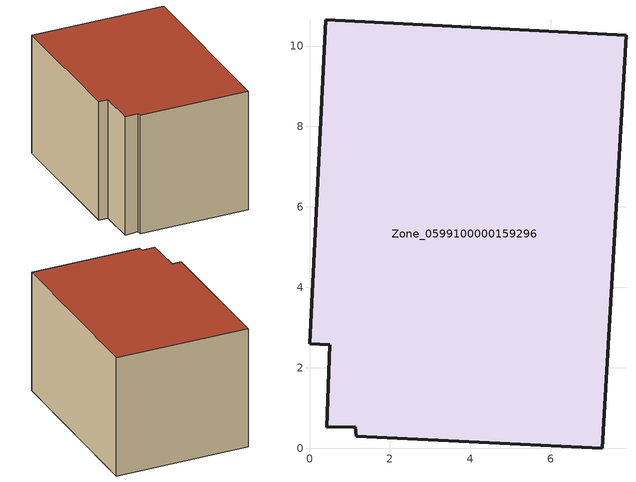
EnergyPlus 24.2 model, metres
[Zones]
Zone_0599100000159296
 floor ground (C_G): 0.4,10.65 7.87,10.27 7.28,0 1.16,0.3 1.14,0.54 0.42,0.52 0.5,2.57 0,2.6 z0
 wall outside (C_F): 7.87,10.27 0.4,10.65 0,2.6 0.5,2.57 0.42,0.52 1.14,0.54 1.16,0.3 7.28,0 7.87,10.27 z0:6.86
 roof outside (C_R): 1.16,0.3 7.28,0 7.87,10.27 0.4,10.65 0,2.6 0.5,2.57 0.42,0.52 1.14,0.54 z6.86
[BUILDING]
Pand.0599100000159296: North Axis=0; Terrain=City; Loads Convergence Tolerance Value=0.04; Temperature Convergence Tolerance Value=0.4; Solar Distribution=FullExterior; Maximum Number of Warmup Days=25; Minimum Number of Warmup Days=1
[Site:Location]
Rotterdam.The.Hague.AP_ZH_NLD Design_Conditions: Latitude=51.96; Longitude=4.45; Time Zone=1; Elevation=-4.5
[SITE:GROUNDTEMPERATURE:BUILDINGSURFACE]
18, 18, 18, 18, 18, 18, 18, 18, 18, 18, 18, 18
[MATERIAL] Thermal Absorptance=0.9; Solar Absorptance=0.7; Visible Absorptance=0.7
Name | Roughness | Thickness | Conductivity | Density | Specific Heat
G.TC.1946 | MediumSmooth | 0.15 | 1 | 540 | 1210
F.TC.1946 | Rough | 0.3 | 0.857143 | 1920 | 840
R.TC.1946 | MediumRough | 0.2 | 0.909091 | 1500 | 1000
[CONSTRUCTION]
C_G: G.TC.1946
C_F: F.TC.1946
C_R: R.TC.1946
[ZONE]
Zone_0599100000159296: Type=1; Multiplier=1; Ceiling Height=Autocalculate; Volume=Autocalculate; Floor Area=autocalculate; Part of Total Floor Area=Yes
[ZONEINFILTRATION:DESIGNFLOWRATE]
Infil_Zone_0599100000159296: Zone or ZoneList or Space or SpaceList=Zone_0599100000159296; Schedule=AlwaysOn; Design Flow Rate Calculation Method=Flow/Area; Flow Rate per Floor Area=0.003; Constant Term Coefficient=1; Temperature Term Coefficient=0; Velocity Term Coefficient=0; Velocity Squared Term Coefficient=0
[HVACTEMPLATE:ZONE:IDEALLOADSAIRSYSTEM]
Zone_0599100000159296: Maximum Heating Supply Air Temperature=50; Minimum Cooling Supply Air Temperature=13; Maximum Heating Supply Air Humidity Ratio=0.0156; Minimum Cooling Supply Air Humidity Ratio=0.0077; Heating Limit=NoLimit; Cooling Limit=NoLimit; Dehumidification Control Type=ConstantSensibleHeatRatio; Cooling Sensible Heat Ratio=0.7; Dehumidification Setpoint=60; Humidification Control Type=None; Humidification Setpoint=30; Outdoor Air Method=None; Outdoor Air Flow Rate per Person=0.00944; Outdoor Air Flow Rate per Zone Floor Area=0; Outdoor Air Flow Rate per Zone=0; Demand Controlled Ventilation Type=None; Outdoor Air Economizer Type=NoEconomizer; Heat Recovery Type=None; Sensible Heat Recovery Effectiveness=0.7; Latent Heat Recovery Effectiveness=0.65
[ZONECONTROL:THERMOSTAT]
ThermostatControl_Zone_0599100000159296: Zone or ZoneList=Zone_0599100000159296; Control Type Schedule=DualSetpointControlType; Control 1=Thermostat_Zone_0599100000159296; Temperature Difference Between Cutout And Setpoint=0
[THERMOSTATSETPOINT:DUALSETPOINT]
Thermostat_Zone_0599100000159296: Heating Setpoint Temperature Schedule=HeatingSetpoint_Zone_0599100000159296; Cooling Setpoint Temperature Schedule=CoolingSetpoint_Zone_0599100000159296
[SCHEDULE:COMPACT]
HeatingSetpoint_Zone_0599100000159296: Through: 12/31, For: AllDays, Until: 24:00, 21
CoolingSetpoint_Zone_0599100000159296: Through: 12/31, For: AllDays, Until: 24:00, 24
DualSetpointControlType: Through: 12/31, For: AllDays, Until: 24:00, 4
AlwaysOn: Through: 12/31, For: AllDays, Until: 24:00, 1
